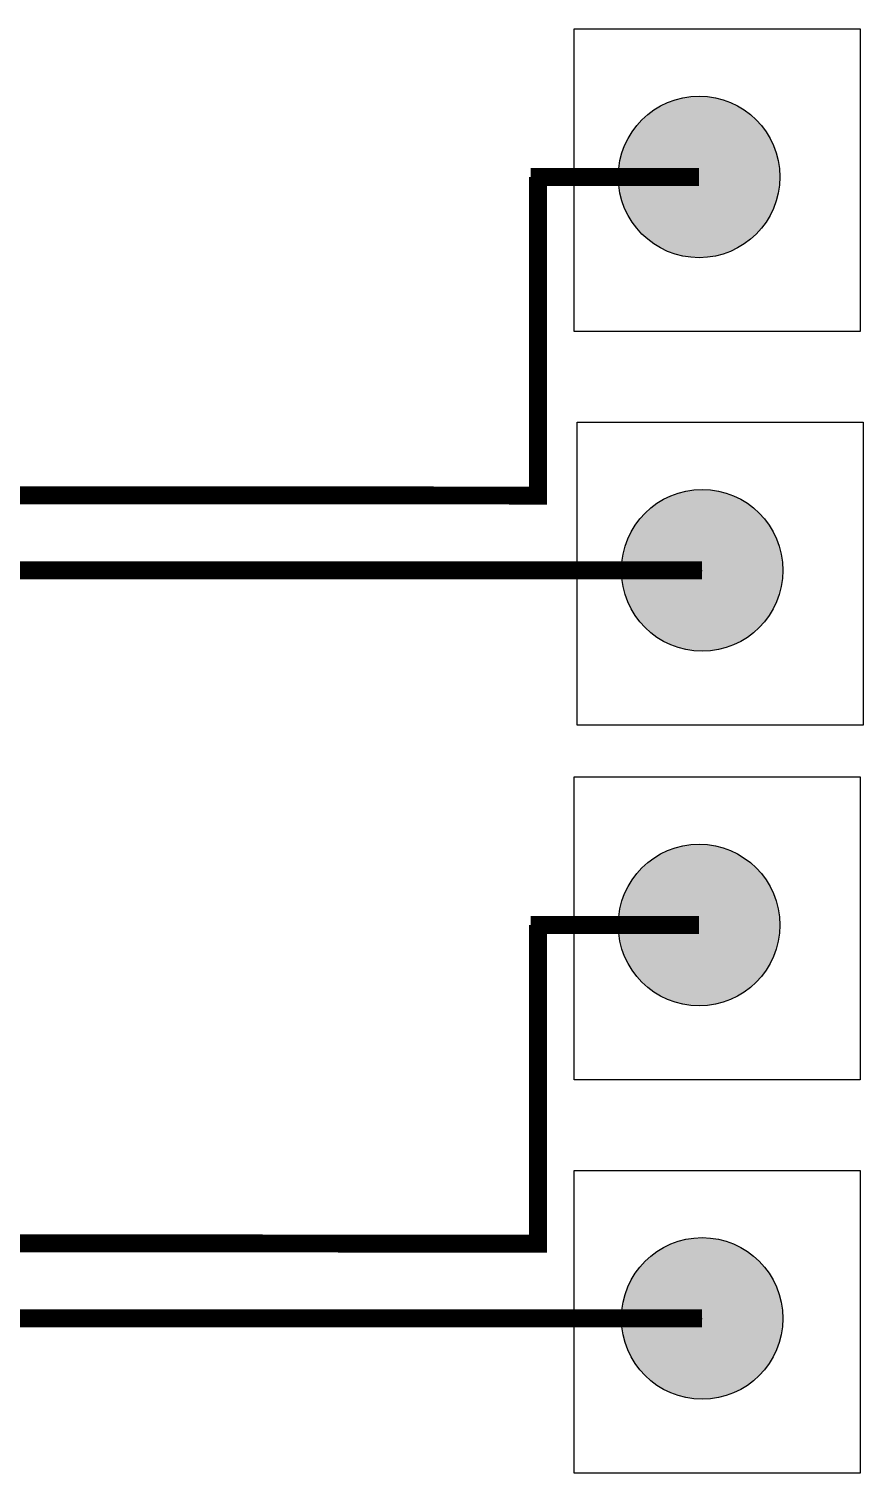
# Model space of a CAD drawing. Header units: inches. Extents: x 517790 to 538444, y 301815 to 302461.
# Drawn here: x 517952.5 to 517956.89, y 302298.35 to 302305.94 of the extents above; entities that cross this region are included whole.
import ezdxf

# ---------------------------------------------------------------- set-up
doc = ezdxf.new("R2010")
doc.units = ezdxf.units.IN
doc.header["$MEASUREMENT"] = 0
doc.layers.add('电气-接地设计-接地线', color=3, linetype='接地线')
doc.styles.add('EESLTYPE', font='TXT.shx')
doc.linetypes.add('接地线', pattern='A,500,["/",EESLTYPE,S=200,R=0,X=0,Y=-100],-200,60,-200', length=960)
doc.linetypes.add('组180_接地线', pattern='A,500,["/",EESLTYPE,S=200,R=-180,X=0,Y=100],-200,60,-200', length=960)

# ---------------------------------------------------------------- blocks, each defined once
blk = doc.blocks.new('PTJD2')
at = {"linetype": 'Continuous'}
blk.add_hatch(color=0, dxfattribs=at).paths.add_polyline_path([(150, 0, 1), (-150, 0, 1)])
at = {"color": 0, "linetype": 'Continuous'}
blk.add_circle((0, 0), 150, dxfattribs=at)

msp = doc.modelspace()

# ---------------------------------------------------------------- linework, layer by layer
for points in [[(517955.3716, 302305.9393), (517956.8746, 302305.9393), (517956.8746, 302304.3481), (517955.3716, 302304.3481)], [(517955.3877, 302303.8714), (517956.8907, 302303.8714), (517956.8907, 302302.2802), (517955.3877, 302302.2802)], [(517955.3716, 302302.007), (517956.8746, 302302.007), (517956.8746, 302300.4158), (517955.3716, 302300.4158)], [(517955.3716, 302299.9391), (517956.8746, 302299.9391), (517956.8746, 302298.3478), (517955.3716, 302298.3478)]]:
    msp.add_lwpolyline(points, close=True)
at = {"layer": '电气-接地设计-接地线', "linetype": '组180_接地线', "ltscale": 0.01}
for p, q in [((517951.4767, 302303.0932), (517956.0444, 302303.0932)), ((517951.4767, 302299.1609), (517956.0444, 302299.1609))]:
    msp.add_line(p, q, dxfattribs=at)
at = {"layer": '电气-接地设计-接地线', "linetype": '组180_接地线', "ltscale": 0.01, "const_width": 0.0944}
for points in [[(517955.1423, 302305.1612), (517956.0283, 302305.1612)], [(517955.1817, 302303.4864), (517955.1817, 302305.1612)], [(517949.3554, 302303.4896), (517955.2279, 302303.4864)], [(517947.472, 302303.0932), (517956.0444, 302303.0932)], [(517955.1423, 302301.2289), (517956.0283, 302301.2289)], [(517955.1817, 302299.5541), (517955.1817, 302301.2289)], [(517949.3554, 302299.5573), (517955.2279, 302299.5541)], [(517947.472, 302299.1609), (517956.0444, 302299.1609)]]:
    msp.add_lwpolyline(points, dxfattribs=at)

# ---------------------------------------------------------------- block references
at = {"layer": '电气-接地设计-接地线', "color": 1, "xscale": 0.002831987834461186, "yscale": 0.002831987834461186, "zscale": 0.000943995944820395}
for p in [(517956.0283, 302305.1612), (517956.0444, 302303.0932), (517956.0283, 302301.2289), (517956.0444, 302299.1609)]:
    msp.add_blockref('PTJD2', p, dxfattribs=at)

doc.saveas('drawing.dxf')
